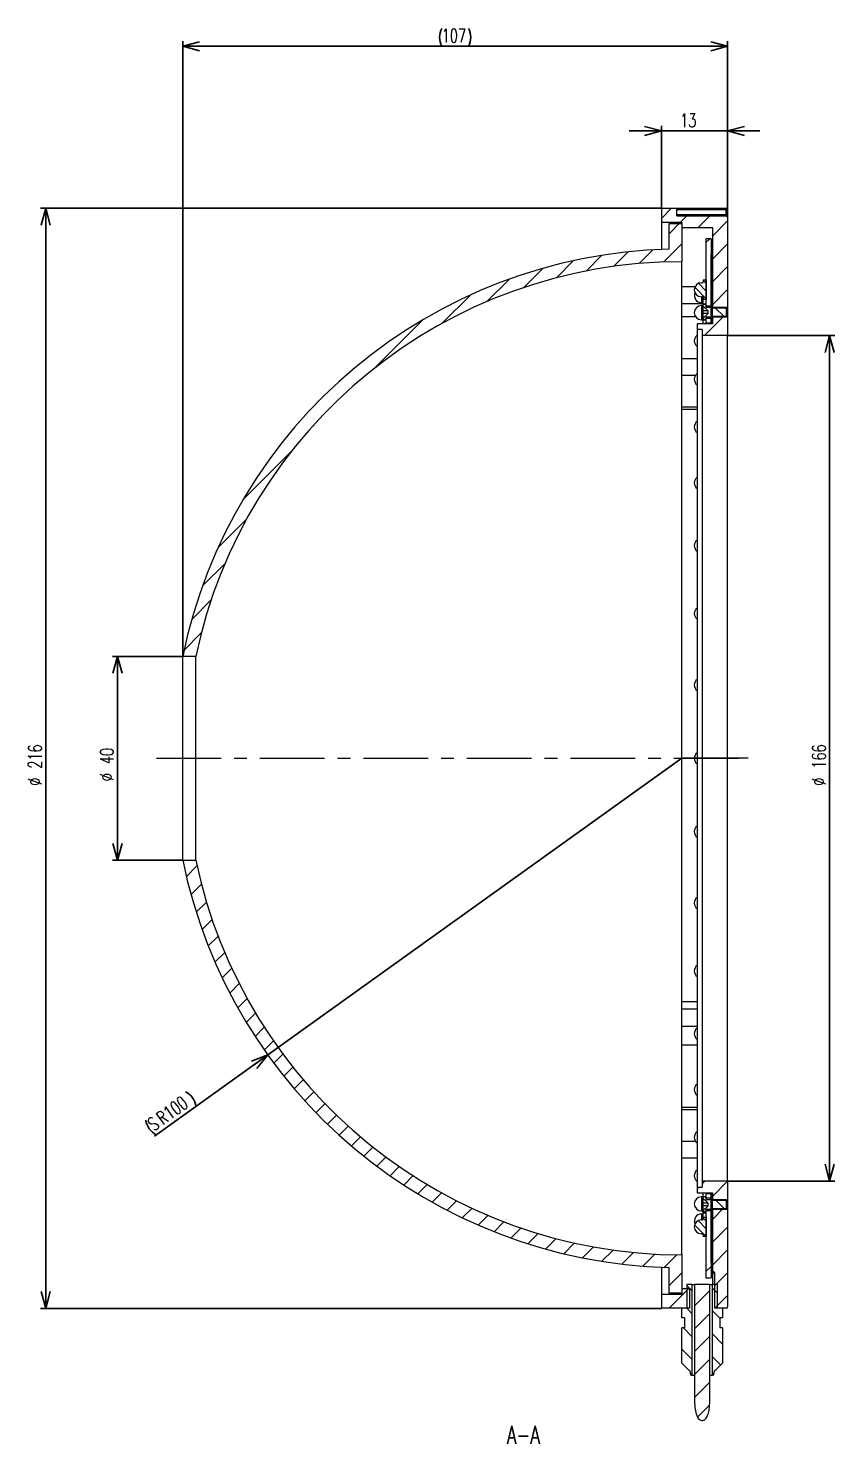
# Model space of a CAD drawing. Header units: millimetres. Extents: x 37 to 851, y 144 to 480.
# Drawn here: x 355.1 to 513.4, y 185 to 462.9 of the extents above; entities that cross this region are included whole.
import ezdxf

# ---------------------------------------------------------------- set-up
doc = ezdxf.new("R2010")
doc.units = ezdxf.units.MM
doc.linetypes.add('CENTERX2', pattern=[20.32, 12.7, -2.54, 2.54, -2.54])
doc.layers.add('FORMAT', color=7, linetype='Continuous')
doc.styles.add('SLDTEXTSTYLE0', font='TXT', dxfattribs={"width": 0.7, "bigfont": 'bigfont'})
doc.dimstyles.new('SLDDIMSTYLE1', dxfattribs={"dimtxt": 3.031684, "dimasz": 3.302, "dimexe": 0, "dimexo": 0.0625, "dimgap": 0.757921, "dimtad": 1, "dimdec": 1, "dimrnd": 1e-09, "dimzin": 12, "dimdsep": 46, "dimtxsty": 'SLDTEXTSTYLE0', "dimblk1": 'OPEN30', "dimblk2": 'OPEN30', "dimsah": 1, "dimcen": 0.09, "dimadec": 0, "dimazin": 3, "dimtfac": 1, "dimtdec": 1, "dimtofl": 0, "dimtmove": 0, "dimatfit": 3, "dimldrblk": 'OPEN30', "dimfxl": 1, "dimfrac": 2, "dimtolj": 1, "dimtzin": 12, "dimarcsym": 0})
doc.dimstyles.new('SLDDIMSTYLE2', dxfattribs={"dimtxt": 3.031684, "dimasz": 3.302, "dimexe": 0, "dimexo": 0.0625, "dimgap": 0.757921, "dimtad": 1, "dimdec": 1, "dimrnd": 1e-09, "dimzin": 12, "dimdsep": 46, "dimtxsty": 'SLDTEXTSTYLE0', "dimblk1": 'OPEN30', "dimblk2": 'OPEN30', "dimsah": 1, "dimcen": 0.09, "dimadec": 0, "dimazin": 3, "dimtfac": 1, "dimtdec": 1, "dimtmove": 0, "dimatfit": 0, "dimldrblk": 'OPEN30', "dimfxl": 1, "dimfrac": 2, "dimtolj": 1, "dimtzin": 12, "dimarcsym": 0})
doc.dimstyles.new('SLDDIMSTYLE3', dxfattribs={"dimtxt": 3.031684, "dimasz": 3.302, "dimexe": 0, "dimexo": 0.0625, "dimgap": 0.757921, "dimtad": 1, "dimdec": 1, "dimrnd": 1e-09, "dimzin": 12, "dimdsep": 46, "dimtxsty": 'SLDTEXTSTYLE0', "dimblk1": 'OPEN30', "dimblk2": 'OPEN30', "dimsah": 1, "dimcen": 0, "dimadec": 0, "dimazin": 3, "dimtfac": 1, "dimtdec": 1, "dimtofl": 0, "dimtmove": 0, "dimatfit": 3, "dimldrblk": 'OPEN30', "dimfxl": 1, "dimfrac": 2, "dimtolj": 1, "dimtzin": 12, "dimarcsym": 0})

# ---------------------------------------------------------------- blocks, each defined once
blk = doc.blocks.new('_OPEN30')
at = {"color": 0, "linetype": 'ByBlock', "lineweight": -2}
for p, q in [((-1, 0.267949), (0, 0)), ((0, 0), (-1, -0.267949)), ((0, 0), (-1, 0))]:
    blk.add_line(p, q, dxfattribs=at)
blk = doc.blocks.new('*D5')
at = {"layer": 'FORMAT'}
for p, q in [((385.45, 339.55), (371.64, 339.55)), ((372.64, 339.55), (372.64, 299.55)), ((385.45, 299.55), (371.64, 299.55))]:
    blk.add_line(p, q, dxfattribs=at)
at = {"layer": 'FORMAT', "xscale": 3.302, "yscale": 3.302}
for p, rotation in [((372.64, 339.55, 20.82), 90), ((372.64, 299.55, 20.82), 270)]:
    blk.add_blockref('_OPEN30', p, dxfattribs=dict(at, rotation=rotation))
at = {"layer": 'FORMAT', "char_height": 2.646, "attachment_point": 1, "rotation": 90, "style": 'SLDTEXTSTYLE0'}
for s, insert in [('40', (369.23, 318.4, 20.82)), ('%%c', (369.23, 315.05, 20.82))]:
    blk.add_mtext(s, dxfattribs=dict(at, insert=insert))
blk = doc.blocks.new('*D6')
at = {"layer": 'FORMAT'}
for p, q in [((479.43, 427.55), (357.54, 427.55)), ((358.54, 427.55), (358.54, 211.55)), ((479.43, 211.55), (357.54, 211.55))]:
    blk.add_line(p, q, dxfattribs=at)
at = {"layer": 'FORMAT', "xscale": 3.302, "yscale": 3.302}
for p, rotation in [((358.54, 427.55, 20.82), 90), ((358.54, 211.55, 20.82), 270)]:
    blk.add_blockref('_OPEN30', p, dxfattribs=dict(at, rotation=rotation))
at = {"layer": 'FORMAT', "char_height": 2.646, "attachment_point": 1, "rotation": 90, "style": 'SLDTEXTSTYLE0'}
for s, insert in [('216', (355.13, 317.52, 20.82)), ('%%c', (355.13, 314.17, 20.82))]:
    blk.add_mtext(s, dxfattribs=dict(at, insert=insert))
blk = doc.blocks.new('*D7')
at = {"layer": 'FORMAT'}
for p, q in [((492.43, 402.55), (513.45, 402.55)), ((512.45, 402.55), (512.45, 236.55)), ((492.43, 236.55), (513.45, 236.55))]:
    blk.add_line(p, q, dxfattribs=at)
at = {"layer": 'FORMAT', "xscale": 3.302, "yscale": 3.302}
for p, rotation in [((512.45, 402.55, 20.82), 90), ((512.45, 236.55, 20.82), 270)]:
    blk.add_blockref('_OPEN30', p, dxfattribs=dict(at, rotation=rotation))
at = {"layer": 'FORMAT', "char_height": 2.646, "attachment_point": 1, "rotation": 90, "style": 'SLDTEXTSTYLE0'}
for s, insert in [('166', (509.04, 317.52, 20.82)), ('%%c', (509.04, 314.17, 20.82))]:
    blk.add_mtext(s, dxfattribs=dict(at, insert=insert))
blk = doc.blocks.new('*D8')
at = {"layer": 'FORMAT'}
for p, q in [((479.43, 442.74), (473.08, 442.74)), ((479.43, 427.55), (479.43, 443.74)), ((479.43, 442.74), (492.43, 442.74)), ((492.43, 425.75), (492.43, 443.74)), ((492.43, 442.74), (498.78, 442.74))]:
    blk.add_line(p, q, dxfattribs=at)
at = {"layer": 'FORMAT', "xscale": 3.302, "yscale": 3.302}
blk.add_blockref('_OPEN30', (479.43, 442.74, 20.82), dxfattribs=at)
at = {"layer": 'FORMAT', "xscale": 3.302, "yscale": 3.302, "rotation": 180}
blk.add_blockref('_OPEN30', (492.43, 442.74, 20.82), dxfattribs=at)
at = {"layer": 'FORMAT', "insert": (483.11, 446.15, 20.82), "char_height": 2.646, "attachment_point": 1, "style": 'SLDTEXTSTYLE0'}
blk.add_mtext('13', dxfattribs=at)
blk = doc.blocks.new('*D9')
at = {"layer": 'FORMAT'}
for p, q in [((385.45, 339.55), (385.45, 460.36)), ((492.43, 459.36), (385.45, 459.36)), ((492.43, 425.75), (492.43, 460.36))]:
    blk.add_line(p, q, dxfattribs=at)
for centre, start, end in [((439.82, 461.12), 153.4349, 206.5651), ((438.06, 461.12), 333.4349, 26.5651)]:
    blk.add_arc(centre, 3.94, start, end, dxfattribs=at)
at = {"layer": 'FORMAT', "xscale": 3.302, "yscale": 3.302, "rotation": 180}
blk.add_blockref('_OPEN30', (385.45, 459.36, 20.82), dxfattribs=at)
at = {"layer": 'FORMAT', "xscale": 3.302, "yscale": 3.302}
blk.add_blockref('_OPEN30', (492.43, 459.36, 20.82), dxfattribs=at)
at = {"layer": 'FORMAT', "insert": (436.3, 462.77, 20.82), "char_height": 2.646, "attachment_point": 1, "style": 'SLDTEXTSTYLE0'}
blk.add_mtext('107', dxfattribs=at)
blk = doc.blocks.new('*D10')
at = {"layer": 'FORMAT'}
for q in [(483.43, 319.55), (379.9, 245.38)]:
    blk.add_line((402.14, 261.31), q, dxfattribs=at)
for centre, start, end in [((384.16, 250.6), 9.0567, 62.1868), ((382.08, 249.11), 189.0567, 242.1868)]:
    blk.add_arc(centre, 3.94, start, end, dxfattribs=at)
at = {"layer": 'FORMAT', "xscale": 3.302, "yscale": 3.302, "rotation": 35.62172883520001}
blk.add_blockref('_OPEN30', (402.14, 261.31, 20.82), dxfattribs=at)
at = {"layer": 'FORMAT', "attachment_point": 1, "rotation": 35.6217, "style": 'SLDTEXTSTYLE0'}
for s, insert, char_height in [('R100', (379.98, 249.63, 20.82), 2.646), ('S', (378.25, 248.39, 20.82), 2.65)]:
    blk.add_mtext(s, dxfattribs=dict(at, insert=insert, char_height=char_height))

msp = doc.modelspace()

# ---------------------------------------------------------------- hatches: boundary and pattern name
at = {"linetype": 'Continuous', "lineweight": 0}
h = msp.add_hatch(dxfattribs=at)
h.set_pattern_fill('ANSI31', style=0)
edge = h.paths.add_edge_path(flags=0)
edge.add_line((483.43162, 424.75387), (483.43162, 423.75387))
edge.add_line((483.43162, 423.75387), (489.43162, 423.75387))
edge.add_line((489.43162, 423.75387), (489.43162, 407.95387))
edge.add_line((489.43162, 407.95387), (492.43162, 407.95387))
edge.add_line((492.43162, 407.95387), (492.43162, 425.75387))
edge.add_arc((492.13162, 425.75387), 0.3, 0, 90)
edge.add_line((492.13162, 426.05387), (482.43162, 426.05387))
edge.add_line((482.43162, 426.05387), (482.43162, 427.55387))
edge.add_line((482.43162, 427.55387), (479.43162, 427.55387))
edge.add_line((479.43162, 427.55387), (479.43162, 424.75387))
edge.add_line((479.43162, 424.75387), (483.43162, 424.75387))
h = msp.add_hatch(dxfattribs=at)
h.set_pattern_fill('ANSI31', style=0)
edge = h.paths.add_edge_path(flags=0)
edge.add_arc((483.43162, 319.55387), 97.5, 90, 168.1629958, ccw=False)
edge.add_line((483.43162, 417.05387), (483.43162, 424.55387))
edge.add_line((483.43162, 424.55387), (480.93162, 424.55387))
edge.add_line((480.93162, 424.55387), (480.93162, 419.52262))
edge.add_arc((483.43162, 319.55387), 100, 91.4325437, 168.463041)
edge.add_line((385.45203, 339.55387), (388.00495, 339.55387))
h = msp.add_hatch(dxfattribs=at)
h.set_pattern_fill('ANSI34', style=0)
h.paths.add_polyline_path([(488.19162, 409.62887), (488.18162, 409.62887), (488.18162, 408.35387), (489.18162, 408.35387), (489.18162, 421.55387), (488.18162, 421.55387), (488.18162, 413.47887), (488.19162, 413.47887)], flags=0)
h = msp.add_hatch(dxfattribs=at)
h.set_pattern_fill('ANSI31', scale=0.333333, angle=90, style=0)
edge = h.paths.add_edge_path(flags=0)
edge.add_arc((487.45662, 409.97387), 0.2, 0, 90, ccw=False)
edge.add_line((487.65662, 409.97387), (487.65662, 409.62887))
edge.add_line((487.65662, 409.62887), (488.18162, 409.62887))
edge.add_line((488.18162, 409.62887), (488.18162, 413.47887))
edge.add_line((488.18162, 413.47887), (487.65662, 413.47887))
edge.add_line((487.65662, 413.47887), (487.65662, 413.13387))
edge.add_arc((487.45662, 413.13387), 0.2, 270, 360, ccw=False)
edge.add_line((487.45662, 412.93387), (487.27162, 412.93387))
edge.add_arc((487.27162, 411.55387), 1.38, 90, 270)
edge.add_line((487.27162, 410.17387), (487.45662, 410.17387))
h = msp.add_hatch(dxfattribs=at)
h.set_pattern_fill('ANSI31', angle=90, style=0)
edge = h.paths.add_edge_path(flags=0)
edge.add_line((488.18162, 408.15387), (488.18162, 408.4533))
edge.add_arc((487.98162, 408.4533), 0.2, 0, 89.3488976)
edge.add_arc((487.88162, 399.65387), 9, 89.3488976, 90.6511024)
edge.add_arc((487.78162, 408.4533), 0.2, 90.6511024, 180)
edge.add_line((487.58162, 408.4533), (487.58162, 408.40387))
edge.add_line((487.58162, 408.40387), (488.58162, 407.40387))
edge.add_line((488.58162, 407.40387), (488.58162, 406.90387))
edge.add_line((488.58162, 406.90387), (487.58162, 405.90387))
edge.add_line((487.58162, 405.90387), (487.58162, 405.85444))
edge.add_arc((487.78162, 405.85444), 0.2, 180, 269.3488976)
edge.add_arc((487.88162, 414.65387), 9, 269.3488976, 270.6511024)
edge.add_arc((487.98162, 405.85444), 0.2, 270.6511024, 360)
edge.add_line((488.18162, 405.85444), (488.18162, 406.15387))
edge.add_line((488.18162, 406.15387), (492.18162, 406.15387))
edge.add_line((492.18162, 406.15387), (492.18162, 408.15387))
edge.add_line((492.18162, 408.15387), (488.18162, 408.15387))
h = msp.add_hatch(dxfattribs=at)
h.set_pattern_fill('ANSI31', style=0)
h.paths.add_polyline_path([(492.43162, 406.35387), (489.43162, 406.35387), (489.43162, 404.85387), (486.43162, 404.85387), (486.43162, 403.75387), (487.43162, 403.75387), (487.43162, 402.55387), (492.43162, 402.55387)], flags=0)
h = msp.add_hatch(dxfattribs=at)
h.set_pattern_fill('ANSI34', style=0)
h.paths.add_polyline_path([(488.18162, 405.95387), (488.18162, 405.05387), (489.18162, 405.05387), (489.18162, 405.95387)], flags=0)
h = msp.add_hatch(dxfattribs=at)
h.set_pattern_fill('ANSI31', style=0)
edge = h.paths.add_edge_path(flags=0)
edge.add_line((388.00495, 299.55387), (385.45203, 299.55387))
edge.add_arc((483.43162, 319.55387), 100, 191.536959, 268.5674563)
edge.add_line((480.93162, 219.58513), (480.93162, 214.55387))
edge.add_line((480.93162, 214.55387), (483.43162, 214.55387))
edge.add_line((483.43162, 214.55387), (483.43162, 222.05387))
edge.add_arc((483.43162, 319.55387), 97.5, 191.8370042, 270, ccw=False)
h = msp.add_hatch(dxfattribs=at)
h.set_pattern_fill('ANSI31', style=0)
h.paths.add_polyline_path([(489.43162, 232.75387), (492.43162, 232.75387), (492.43162, 236.55387), (487.43162, 236.55387), (487.43162, 235.35387), (486.43162, 235.35387), (486.43162, 234.25387), (489.43162, 234.25387)], flags=0)
h = msp.add_hatch(dxfattribs=at)
h.set_pattern_fill('ANSI31', angle=90, style=0)
edge = h.paths.add_edge_path(flags=0)
edge.add_line((488.18162, 232.95387), (488.18162, 233.2533))
edge.add_arc((487.98162, 233.2533), 0.2, 0, 89.3488976)
edge.add_arc((487.88162, 224.45387), 9, 89.3488976, 90.6511024)
edge.add_arc((487.78162, 233.2533), 0.2, 90.6511024, 180)
edge.add_line((487.58162, 233.2533), (487.58162, 233.20387))
edge.add_line((487.58162, 233.20387), (488.58162, 232.20387))
edge.add_line((488.58162, 232.20387), (488.58162, 231.70387))
edge.add_line((488.58162, 231.70387), (487.58162, 230.70387))
edge.add_line((487.58162, 230.70387), (487.58162, 230.65444))
edge.add_arc((487.78162, 230.65444), 0.2, 180, 269.3488976)
edge.add_arc((487.88162, 239.45387), 9, 269.3488976, 270.6511024)
edge.add_arc((487.98162, 230.65444), 0.2, 270.6511024, 360)
edge.add_line((488.18162, 230.65444), (488.18162, 230.95387))
edge.add_line((488.18162, 230.95387), (492.18162, 230.95387))
edge.add_line((492.18162, 230.95387), (492.18162, 232.95387))
edge.add_line((492.18162, 232.95387), (488.18162, 232.95387))
h = msp.add_hatch(dxfattribs=at)
h.set_pattern_fill('ANSI34', style=0)
h.paths.add_polyline_path([(489.18162, 233.15387), (489.18162, 234.05387), (488.18162, 234.05387), (488.18162, 233.15387)], flags=0)
h = msp.add_hatch(dxfattribs=at)
h.set_pattern_fill('ANSI34', style=0)
h.paths.add_polyline_path([(488.18162, 229.47887), (488.19162, 229.47887), (488.19162, 225.62887), (488.18162, 225.62887), (488.18162, 217.55387), (489.18162, 217.55387), (489.18162, 230.75387), (488.18162, 230.75387)], flags=0)
h = msp.add_hatch(dxfattribs=at)
h.set_pattern_fill('ANSI31', style=0)
edge = h.paths.add_edge_path(flags=0)
edge.add_line((492.43162, 211.85387), (492.43162, 231.15387))
edge.add_line((492.43162, 231.15387), (489.43162, 231.15387))
edge.add_line((489.43162, 231.15387), (489.43162, 218.8543))
edge.add_line((489.43162, 218.8543), (489.93162, 218.55387))
edge.add_line((489.93162, 218.55387), (489.93162, 211.55387))
edge.add_line((489.93162, 211.55387), (492.13162, 211.55387))
edge.add_arc((492.13162, 211.85387), 0.3, 270, 360)
h = msp.add_hatch(dxfattribs=at)
h.set_pattern_fill('ANSI31', scale=0.333333, angle=90, style=0)
edge = h.paths.add_edge_path(flags=0)
edge.add_arc((487.45662, 225.97387), 0.2, 0, 90, ccw=False)
edge.add_line((487.65662, 225.97387), (487.65662, 225.62887))
edge.add_line((487.65662, 225.62887), (488.18162, 225.62887))
edge.add_line((488.18162, 225.62887), (488.18162, 229.47887))
edge.add_line((488.18162, 229.47887), (487.65662, 229.47887))
edge.add_line((487.65662, 229.47887), (487.65662, 229.13387))
edge.add_arc((487.45662, 229.13387), 0.2, 270, 360, ccw=False)
edge.add_line((487.45662, 228.93387), (487.27162, 228.93387))
edge.add_arc((487.27162, 227.55387), 1.38, 90, 270)
edge.add_line((487.27162, 226.17387), (487.45662, 226.17387))
h = msp.add_hatch(dxfattribs=at)
h.set_pattern_fill('ANSI31', style=0)
h.paths.add_polyline_path([(483.43162, 214.35387), (479.43162, 214.35387), (479.43162, 211.55387), (484.93162, 211.55387), (484.93162, 215.35387), (483.43162, 215.35387)], flags=0)
h = msp.add_hatch(dxfattribs=at)
h.set_pattern_fill('ANSI31', angle=90, style=0)
h.paths.add_polyline_path([(483.43162, 200.80387), (484.83162, 199.40387), (484.93162, 199.40387), (485.19957, 198.40387), (485.43162, 198.40387), (485.43162, 216.20387), (484.43162, 216.20387), (484.43162, 211.55387), (483.43162, 211.55387), (483.43162, 209.70387), (483.93162, 209.70387), (483.93162, 207.70387), (483.43162, 207.70387)], flags=0)
h = msp.add_hatch(dxfattribs=at)
h.set_pattern_fill('ANSI31', style=0)
edge = h.paths.add_edge_path(flags=0)
edge.add_line((485.93162, 216.20387), (485.93162, 195.20387))
edge.add_spline(control_points=[(485.93162, 195.20387), (485.93162, 194.99132), (485.93158, 194.77878), (485.93176, 194.56623), (485.93224, 194.00981), (485.93257, 193.45311), (485.95479, 192.89713), (485.96992, 192.51854), (485.99554, 192.13962), (486.04623, 191.76414), (486.1042, 191.33476), (486.19356, 190.90274), (486.36029, 190.50283), (486.42202, 190.35477), (486.49527, 190.21037), (486.58422, 190.07688), (486.6738, 189.94246), (486.78149, 189.81626), (486.90933, 189.71753), (486.98599, 189.65833), (487.07149, 189.60828), (487.16227, 189.5745), (487.24783, 189.54266), (487.34033, 189.52496), (487.43162, 189.52496), (487.51956, 189.52496), (487.6086, 189.54134), (487.69138, 189.571), (487.77377, 189.60051), (487.85198, 189.64346), (487.92305, 189.69453), (488.04173, 189.77982), (488.14397, 189.88937), (488.23037, 190.00724), (488.38124, 190.21308), (488.49063, 190.45009), (488.57482, 190.69102), (488.81474, 191.37762), (488.87547, 192.12096), (488.90641, 192.84761), (488.93983, 193.63236), (488.93162, 194.41841), (488.93162, 195.20387)], knot_values=[0.018991052, 0.018991052, 0.018991052, 0.018991052, 0.019635889, 0.019635889, 0.019635889, 0.021324116, 0.021324116, 0.021324116, 0.022474271, 0.022474271, 0.022474271, 0.023795563, 0.023795563, 0.023795563, 0.024281096, 0.024281096, 0.024281096, 0.02477274, 0.02477274, 0.02477274, 0.025065892, 0.025065892, 0.025065892, 0.025342926, 0.025342926, 0.025342926, 0.025606733, 0.025606733, 0.025606733, 0.025868335, 0.025868335, 0.025868335, 0.026307735, 0.026307735, 0.026307735, 0.027077648, 0.027077648, 0.027077648, 0.029290325, 0.029290325, 0.029290325, 0.031667637, 0.031667637, 0.031667637, 0.031667637], weights=[1, 1, 1, 1, 1, 1, 1, 1, 1, 1, 1, 1, 1, 1, 1, 1, 1, 1, 1, 1, 1, 1, 1, 1, 1, 1, 1, 1, 1, 1, 1, 1, 1, 1, 1, 1, 1, 1, 1, 1, 1, 1, 1], degree=3, periodic=0)
edge.add_line((488.93162, 195.20387), (488.93162, 216.20387))
edge.add_line((488.93162, 216.20387), (485.93162, 216.20387))
h = msp.add_hatch(dxfattribs=at)
h.set_pattern_fill('ANSI31', angle=90, style=0)
h.paths.add_polyline_path([(490.03162, 199.40387), (491.43162, 200.80387), (491.43162, 207.70387), (490.93162, 207.70387), (490.93162, 209.70387), (491.43162, 209.70387), (491.43162, 211.55387), (490.43162, 211.55387), (490.43162, 216.20387), (489.43162, 216.20387), (489.43162, 198.40387), (489.66367, 198.40387), (489.93162, 199.40387)], flags=0)

# ---------------------------------------------------------------- linework, layer by layer
at = {"color": 7, "linetype": 'Continuous', "lineweight": 15}
for p, q in [((479.43162, 427.55387), (482.43162, 427.55387)), ((479.43162, 427.55387), (479.43162, 424.75387)), ((482.43162, 426.05387), (482.43162, 427.55387)), ((482.43162, 427.54874), (492.13162, 427.54874)), ((492.13162, 427.24875), (482.43162, 427.24875)), ((482.43162, 426.35387), (492.13162, 426.35387)), ((482.43162, 426.05387), (492.13162, 426.05387)), ((492.13162, 427.24875), (492.13162, 427.54874)), ((492.13162, 426.35387), (492.13162, 427.24875)), ((492.43162, 427.24875), (492.13162, 427.24875)), ((492.13162, 426.05387), (492.13162, 426.35387)), ((492.43162, 426.35387), (492.13162, 426.35387)), ((492.43162, 427.24875), (492.43162, 426.35387)), ((492.43162, 426.35387), (492.43162, 425.75387)), ((492.43162, 425.75387), (492.43162, 407.95387)), ((483.43162, 424.75387), (479.43162, 424.75387)), ((479.43162, 424.75387), (479.43162, 419.47384)), ((480.93162, 424.55387), (483.43162, 424.55387)), ((480.93162, 419.52262), (480.93162, 424.55387)), ((483.43162, 424.75387), (483.43162, 423.75387)), ((483.43162, 424.55387), (483.43162, 417.05387)), ((483.43162, 423.75387), (489.43162, 423.75387)), ((489.43162, 423.75387), (489.43162, 407.95387)), ((489.18162, 421.55387), (488.18162, 421.55387)), ((488.18162, 421.55387), (488.18162, 413.47887)), ((489.18162, 421.55387), (489.18162, 408.35387)), ((483.43162, 222.05387), (483.43162, 417.05387)), ((489.18162, 418.55387), (489.43162, 418.55387)), ((489.18162, 405.05387), (489.18162, 418.55387)), ((489.43162, 405.05387), (489.43162, 418.55387)), ((487.27162, 412.93387), (487.45662, 412.93387)), ((487.65662, 413.47887), (487.65662, 413.13387)), ((487.65662, 413.47887), (488.18162, 413.47887)), ((488.18162, 413.47887), (488.18162, 409.62887)), ((488.19162, 413.47887), (488.18162, 413.47887)), ((488.19162, 413.47887), (488.19162, 409.62887)), ((487.45662, 410.17387), (487.27162, 410.17387)), ((487.27162, 409.0412), (487.45662, 409.0412)), ((487.65662, 408.63107), (487.65533, 408.60839)), ((487.65662, 409.97387), (487.65662, 409.62887)), ((487.65662, 408.82103), (487.65662, 409.62887)), ((488.18162, 409.62887), (487.65662, 409.62887)), ((487.65662, 408.82103), (488.18162, 408.82103)), ((487.65662, 408.60943), (487.65662, 408.82103)), ((488.18162, 409.62887), (488.19162, 409.62887)), ((488.18162, 409.62887), (488.18162, 408.35387)), ((483.43162, 406.32147), (486.10026, 406.32147)), ((487.45662, 408.43107), (487.27162, 408.43107)), ((487.58162, 408.40387), (487.58162, 408.4533)), ((488.58162, 407.40387), (487.58162, 408.40387)), ((487.58162, 408.40387), (487.58162, 407.40387)), ((488.58162, 407.40387), (487.58162, 407.40387)), ((487.58162, 407.40387), (487.58162, 406.90387)), ((487.58162, 405.90387), (488.58162, 406.90387)), ((488.58162, 406.90387), (487.58162, 406.90387)), ((487.58162, 406.90387), (487.58162, 405.90387)), ((487.58162, 405.85444), (487.58162, 405.90387)), ((488.17773, 405.81514), (488.18162, 405.81514)), ((488.18162, 408.4533), (488.18162, 408.15387)), ((489.18162, 408.35387), (488.18162, 408.35387)), ((488.18162, 408.15387), (492.18162, 408.15387)), ((492.18162, 406.15387), (488.18162, 406.15387)), ((488.18162, 406.15387), (488.18162, 405.85444)), ((488.18162, 405.95387), (489.18162, 405.95387)), ((488.18162, 405.95387), (488.18162, 405.05387)), ((488.58162, 406.90387), (488.58162, 407.40387)), ((489.18162, 405.95387), (489.18162, 405.05387)), ((492.43162, 407.95387), (489.43162, 407.95387)), ((489.43162, 406.35387), (492.43162, 406.35387)), ((489.43162, 406.35387), (489.43162, 404.85387)), ((492.18162, 406.15387), (492.18162, 408.15387)), ((492.43162, 407.95387), (492.43162, 406.35387)), ((492.43162, 406.35387), (492.43162, 402.55387)), ((486.43162, 404.85387), (486.43162, 403.75387)), ((489.43162, 404.85387), (486.43162, 404.85387)), ((487.43162, 403.75387), (486.43162, 403.75387)), ((486.43162, 403.75387), (486.43162, 235.35387)), ((487.27162, 405.67107), (487.45662, 405.67107)), ((487.43162, 403.75387), (487.43162, 402.55387)), ((487.65662, 404.85387), (487.65662, 405.69831)), ((488.18162, 405.05387), (489.18162, 405.05387)), ((488.18162, 405.05387), (488.18162, 404.85387)), ((489.18162, 405.05387), (489.18162, 404.85387)), ((489.18162, 405.05387), (489.43162, 405.05387)), ((492.43162, 402.55387), (487.43162, 402.55387)), ((487.43162, 402.55387), (487.43162, 236.55387)), ((492.43162, 236.55387), (492.43162, 402.55387)), ((483.43162, 388.59298), (486.43162, 388.59298)), ((385.45203, 299.55387), (385.45203, 339.55387)), ((388.00495, 339.55387), (385.45203, 339.55387)), ((388.00495, 299.55387), (388.00495, 339.55387)), ((385.45203, 299.55387), (388.00495, 299.55387)), ((486.43162, 270.30387), (483.43162, 270.30387)), ((486.43162, 250.51477), (483.43162, 250.51477)), ((487.43162, 236.55387), (492.43162, 236.55387)), ((487.43162, 236.55387), (487.43162, 235.35387)), ((492.43162, 236.55387), (492.43162, 232.75387)), ((486.43162, 235.35387), (487.43162, 235.35387)), ((486.43162, 235.35387), (486.43162, 234.25387)), ((486.43162, 234.25387), (489.43162, 234.25387)), ((487.65662, 233.40943), (487.65662, 234.25387)), ((488.18162, 234.25387), (488.18162, 234.05387)), ((489.18162, 234.05387), (488.18162, 234.05387)), ((488.18162, 234.05387), (488.18162, 233.15387)), ((489.18162, 234.25387), (489.18162, 234.05387)), ((489.18162, 234.05387), (489.18162, 233.15387)), ((489.18162, 234.05387), (489.43162, 234.05387)), ((489.18162, 220.55387), (489.18162, 234.05387)), ((489.43162, 234.25387), (489.43162, 232.75387)), ((489.43162, 220.55387), (489.43162, 234.05387)), ((487.45662, 233.43667), (487.27162, 233.43667)), ((487.27162, 230.67667), (487.45662, 230.67667)), ((487.58162, 233.20387), (487.58162, 233.2533)), ((488.58162, 232.20387), (487.58162, 233.20387)), ((487.58162, 233.20387), (487.58162, 232.20387)), ((488.58162, 232.20387), (487.58162, 232.20387)), ((487.58162, 232.20387), (487.58162, 231.70387)), ((487.58162, 230.70387), (488.58162, 231.70387)), ((488.58162, 231.70387), (487.58162, 231.70387)), ((487.58162, 231.70387), (487.58162, 230.70387)), ((487.58162, 230.65444), (487.58162, 230.70387)), ((488.17773, 233.2926), (488.18162, 233.2926)), ((488.18162, 233.2533), (488.18162, 232.95387)), ((489.18162, 233.15387), (488.18162, 233.15387)), ((488.18162, 232.95387), (492.18162, 232.95387)), ((492.18162, 230.95387), (488.18162, 230.95387)), ((488.18162, 230.95387), (488.18162, 230.65444)), ((488.18162, 230.75387), (489.18162, 230.75387)), ((488.18162, 230.75387), (488.18162, 229.47887)), ((488.58162, 231.70387), (488.58162, 232.20387)), ((489.18162, 230.75387), (489.18162, 217.55387)), ((492.43162, 232.75387), (489.43162, 232.75387)), ((489.43162, 231.15387), (492.43162, 231.15387)), ((489.43162, 231.15387), (489.43162, 218.8543)), ((492.18162, 230.95387), (492.18162, 232.95387)), ((492.43162, 232.75387), (492.43162, 231.15387)), ((492.43162, 231.15387), (492.43162, 211.85387)), ((487.45662, 230.06654), (487.27162, 230.06654)), ((487.27162, 228.93387), (487.45662, 228.93387)), ((487.65533, 230.49936), (487.65662, 230.47667)), ((487.65662, 230.28671), (487.65662, 230.49831)), ((487.65662, 230.28671), (488.18162, 230.28671)), ((487.65662, 229.47887), (487.65662, 230.28671)), ((487.65662, 229.47887), (487.65662, 229.13387)), ((487.65662, 229.47887), (488.18162, 229.47887)), ((488.18162, 229.47887), (488.18162, 225.62887)), ((488.19162, 229.47887), (488.18162, 229.47887)), ((488.19162, 229.47887), (488.19162, 225.62887)), ((487.45662, 226.17387), (487.27162, 226.17387)), ((487.65662, 225.97387), (487.65662, 225.62887)), ((488.18162, 225.62887), (487.65662, 225.62887)), ((488.18162, 225.62887), (488.19162, 225.62887)), ((488.18162, 225.62887), (488.18162, 217.55387)), ((479.43162, 219.6339), (479.43162, 214.35387)), ((480.93162, 214.55387), (480.93162, 219.58513)), ((483.43162, 222.05387), (483.43162, 214.55387)), ((489.18162, 220.55387), (489.43162, 220.55387)), ((488.18162, 217.55387), (489.18162, 217.55387)), ((489.93162, 218.55387), (489.43162, 218.8543)), ((489.43162, 218.55387), (489.43162, 216.20387)), ((489.43162, 218.55387), (489.93162, 218.55387)), ((489.93162, 211.55387), (489.93162, 218.55387)), ((479.43162, 214.35387), (483.43162, 214.35387)), ((479.43162, 214.35387), (479.43162, 211.55387)), ((483.43162, 214.55387), (480.93162, 214.55387)), ((484.93162, 215.35387), (483.43162, 215.35387)), ((483.43162, 215.35387), (483.43162, 214.35387)), ((484.43162, 216.20387), (484.43162, 211.55387)), ((485.43162, 216.20387), (484.43162, 216.20387)), ((484.93162, 215.35387), (484.93162, 211.55387)), ((485.43162, 216.20387), (485.43162, 198.40387)), ((485.43162, 216.20387), (485.93162, 216.20387)), ((488.93162, 216.20387), (485.93162, 216.20387)), ((485.93162, 216.20387), (485.93162, 195.20387)), ((488.93162, 195.20387), (488.93162, 216.20387)), ((488.93162, 216.20387), (489.43162, 216.20387)), ((489.43162, 198.40387), (489.43162, 216.20387)), ((490.43162, 216.20387), (489.43162, 216.20387)), ((490.43162, 211.55387), (490.43162, 216.20387)), ((484.93162, 211.55387), (479.43162, 211.55387)), ((483.43162, 209.70387), (483.43162, 211.55387)), ((484.43162, 211.55387), (483.43162, 211.55387)), ((492.13162, 211.55387), (489.93162, 211.55387)), ((491.43162, 211.55387), (490.43162, 211.55387)), ((491.43162, 211.55387), (491.43162, 209.70387)), ((483.93162, 209.70387), (483.43162, 209.70387)), ((483.93162, 209.70387), (483.93162, 207.70387)), ((491.43162, 209.70387), (490.93162, 209.70387)), ((490.93162, 207.70387), (490.93162, 209.70387)), ((483.43162, 200.80387), (483.43162, 207.70387)), ((483.93162, 207.70387), (483.43162, 207.70387)), ((491.43162, 207.70387), (490.93162, 207.70387)), ((491.43162, 207.70387), (491.43162, 200.80387)), ((484.83162, 199.40387), (483.43162, 200.80387)), ((491.43162, 200.80387), (490.03162, 199.40387)), ((484.83162, 199.40387), (484.93162, 199.40387)), ((484.93162, 199.40387), (485.19957, 198.40387)), ((485.43162, 198.40387), (485.19957, 198.40387)), ((485.43162, 198.40387), (485.93162, 198.40387)), ((488.93162, 198.40387), (489.43162, 198.40387)), ((489.66367, 198.40387), (489.43162, 198.40387)), ((489.66367, 198.40387), (489.93162, 199.40387)), ((489.93162, 199.40387), (490.03162, 199.40387))]:
    msp.add_line(p, q, dxfattribs=at)
at = {"color": 8, "linetype": 'Continuous', "lineweight": 15}
for p, q in [((483.43162, 412.1614), (486.03255, 412.1614)), ((487.65662, 408.79095), (483.43162, 408.79095)), ((487.27162, 410.17387), (487.27162, 409.0412)), ((487.45662, 409.0412), (487.45662, 410.17387)), ((487.27162, 408.43107), (487.27162, 405.67107)), ((487.45662, 405.67107), (487.45662, 408.43107)), ((483.43162, 398.05912), (486.43162, 398.05912)), ((486.10245, 394.71652), (483.43162, 394.71652)), ((486.43162, 388.07077), (483.43162, 388.07077)), ((483.43162, 271.78898), (486.43162, 271.78898)), ((483.43162, 266.92524), (486.43162, 266.92524)), ((486.43162, 263.23584), (483.43162, 263.23584)), ((483.43162, 251.03697), (486.43162, 251.03697)), ((483.43162, 244.39122), (486.10245, 244.39122)), ((486.43162, 241.04862), (483.43162, 241.04862)), ((487.27162, 233.43667), (487.27162, 230.67667)), ((487.45662, 233.36913), (487.45662, 233.43667)), ((487.45662, 230.67667), (487.45662, 233.36913)), ((487.27162, 230.06654), (487.27162, 228.93387)), ((487.45662, 230.04955), (487.45662, 230.06654)), ((487.45662, 228.93387), (487.45662, 230.04955))]:
    msp.add_line(p, q, dxfattribs=at)
at = {"color": 7, "linetype": 'Continuous', "lineweight": 15}
for centre, radius, start, end in [((492.13163, 427.24874), 0.29999, 0.0013616, 90.0013615), ((492.13162, 425.75387), 0.3, 0, 90), ((483.43162, 319.55387), 100, 91.4325437, 168.463041), ((483.43162, 319.55387), 97.5, 90, 168.1629958), ((487.27162, 411.55387), 1.38, 90, 270), ((487.45662, 413.13387), 0.2, 270, 0), ((487.27162, 410.4212), 1.38, 155.7707487, 270), ((487.45662, 409.97387), 0.2, 0, 90), ((487.45662, 408.8412), 0.2, 0, 90), ((487.78162, 408.4533), 0.2, 90.6511024, 180), ((487.88162, 399.65387), 9, 89.3488976, 90.6511024), ((487.98162, 408.4533), 0.2, 0, 89.3488976), ((487.27162, 407.05107), 1.38, 90, 270), ((487.45662, 408.63107), 0.2, 270, 309.1574334), ((487.78162, 405.85444), 0.2, 180, 269.3488976), ((487.98162, 405.85444), 0.2, 270.6511024, 0), ((487.45662, 405.47107), 0.2, 0, 90), ((487.88162, 414.65387), 9, 269.3488976, 270.6511024), ((487.27162, 401.52647), 1.38, 127.4952498, 232.5047502), ((487.27162, 393.98343), 1.38, 127.4952498, 232.5047502), ((487.27162, 384.60769), 1.38, 127.4952498, 232.5047502), ((487.27162, 373.63011), 1.38, 127.4952498, 232.5047502), ((487.27162, 361.321), 1.38, 127.4952498, 232.5047502), ((487.27162, 347.98343), 1.38, 127.4952498, 232.5047502), ((487.27162, 333.94584), 1.38, 127.4952498, 232.5047502), ((487.27162, 319.55387), 1.38, 127.4952498, 232.5047502), ((487.27162, 305.1619), 1.38, 127.4952498, 232.5047502), ((483.43162, 319.55387), 100, 191.536959, 268.5674563), ((483.43162, 319.55387), 97.5, 191.8370042, 270), ((487.27162, 291.12431), 1.38, 127.4952498, 232.5047502), ((487.27162, 277.78674), 1.38, 127.4952498, 232.5047502), ((487.27162, 265.47763), 1.38, 127.4952498, 232.5047502), ((487.27162, 254.50005), 1.38, 127.4952498, 232.5047502), ((487.27162, 245.12431), 1.38, 127.4952498, 232.5047502), ((487.27162, 237.58127), 1.38, 127.4952498, 232.5047502), ((487.45662, 233.63667), 0.2, 270, 0), ((487.78162, 233.2533), 0.2, 90.6511024, 180), ((487.88162, 224.45387), 9, 89.3488976, 90.6511024), ((487.98162, 233.2533), 0.2, 0, 89.3488976), ((487.27162, 232.05667), 1.38, 90, 270), ((487.45662, 230.47667), 0.2, 50.8425666, 90), ((487.27162, 228.68654), 1.38, 90, 204.2292513), ((487.27162, 227.55387), 1.38, 90, 270), ((487.45662, 230.26654), 0.2, 270, 0), ((487.45662, 229.13387), 0.2, 270, 0), ((487.78162, 230.65444), 0.2, 180, 269.3488976), ((487.88162, 239.45387), 9, 269.3488976, 270.6511024), ((487.98162, 230.65444), 0.2, 270.6511024, 0), ((487.45662, 225.97387), 0.2, 0, 90), ((492.13162, 211.85387), 0.3, 270, 0)]:
    msp.add_arc(centre, radius, start, end, dxfattribs=at)
for points, knots in [([(489.43162, 218.55387), (489.43162, 218.64099), (489.43162, 218.71629), (489.43162, 218.79647), (489.43162, 218.81771), (489.43162, 218.84666), (489.43162, 218.8543), (489.43162, 218.8543)], [0, 0, 0, 0, 0.5, 0.5, 0.75, 0.75, 1, 1, 1, 1]), ([(485.93162, 195.20387), (485.93167, 194.99135), (485.93182, 194.22246), (485.9323, 193.0734), (486.02556, 191.70935), (486.22598, 190.74324), (486.5681, 190.06623), (486.84499, 189.74135), (487.15094, 189.56133), (487.42827, 189.50798), (487.69612, 189.55756), (487.98141, 189.7148), (488.32043, 190.07911), (488.64352, 190.78442), (488.84502, 191.75354), (488.9409, 193.26702), (488.93539, 194.41827), (488.93162, 195.20387)], [0, 0, 0, 0, 0.050815212, 0.183842204, 0.27442711, 0.378012797, 0.416362698, 0.454980776, 0.478137814, 0.499963253, 0.520986662, 0.541909722, 0.576850104, 0.637865335, 0.72480591, 0.812213133, 1, 1, 1, 1])]:
    msp.add_open_spline(points, degree=3, knots=knots, dxfattribs=at)
at = {"layer": 'FORMAT', "linetype": 'CENTERX2', "lineweight": 0}
for p, q in [((380.28527, 319.55387), (496.43162, 319.55387)), ((496.43162, 319.55387), (483.43162, 319.55387))]:
    msp.add_line(p, q, dxfattribs=at)

# ---------------------------------------------------------------- texts
at = {"layer": 'FORMAT', "insert": (452.3398, 188.47325), "char_height": 3.5, "attachment_point": 2, "style": 'SLDTEXTSTYLE0'}
msp.add_mtext('A-A', dxfattribs=at)

# ---------------------------------------------------------------- dimensions: what is measured, and where the dimension line sits
at = {"layer": 'FORMAT'}
dim = msp.add_linear_dim(base=(385.45203, 459.36094), p1=(492.43162, 425.75387), p2=(385.45203, 339.55387), text='(<>)', dimstyle='SLDDIMSTYLE1', dxfattribs=at)
dim.commit()
dim.dimension.update_dxf_attribs({"geometry": '*D9', "text_midpoint": (438.94183, 459.36094), "dimtype": 160})
dim = msp.add_linear_dim(base=(492.43162, 442.73773), p1=(479.43162, 427.55387), p2=(492.43162, 425.75387), dimstyle='SLDDIMSTYLE2', dxfattribs=at)
dim.commit()
dim.dimension.update_dxf_attribs({"geometry": '*D8', "text_midpoint": (485.93162, 442.73773), "dimtype": 160})
for base, p1, p2, picture, middle in [((358.54059, 211.55387), (479.43162, 427.55387), (479.43162, 211.55387), '*D6', (358.54059, 319.55387)), ((512.44854, 236.55387), (492.43162, 402.55387), (492.43162, 236.55387), '*D7', (512.44854, 319.55387)), ((372.64159, 299.55387), (385.45203, 339.55387), (385.45203, 299.55387), '*D5', (372.64159, 319.55387))]:
    dim = msp.add_linear_dim(base=base, p1=p1, p2=p2, angle=90, text='%%c<>', dimstyle='SLDDIMSTYLE1', dxfattribs=at)
    dim.commit()
    dim.dimension.update_dxf_attribs({"geometry": picture, "text_midpoint": middle, "dimtype": 160})
dim = msp.add_radius_dim(center=(483.43162, 319.55387), mpoint=(402.14363, 261.31074), text='(S<>)', dimstyle='SLDDIMSTYLE3', dxfattribs=at)
dim.commit()
dim.dimension.update_dxf_attribs({"geometry": '*D10', "text_midpoint": (384.13674, 248.40875), "dimtype": 164})

doc.saveas('drawing.dxf')
